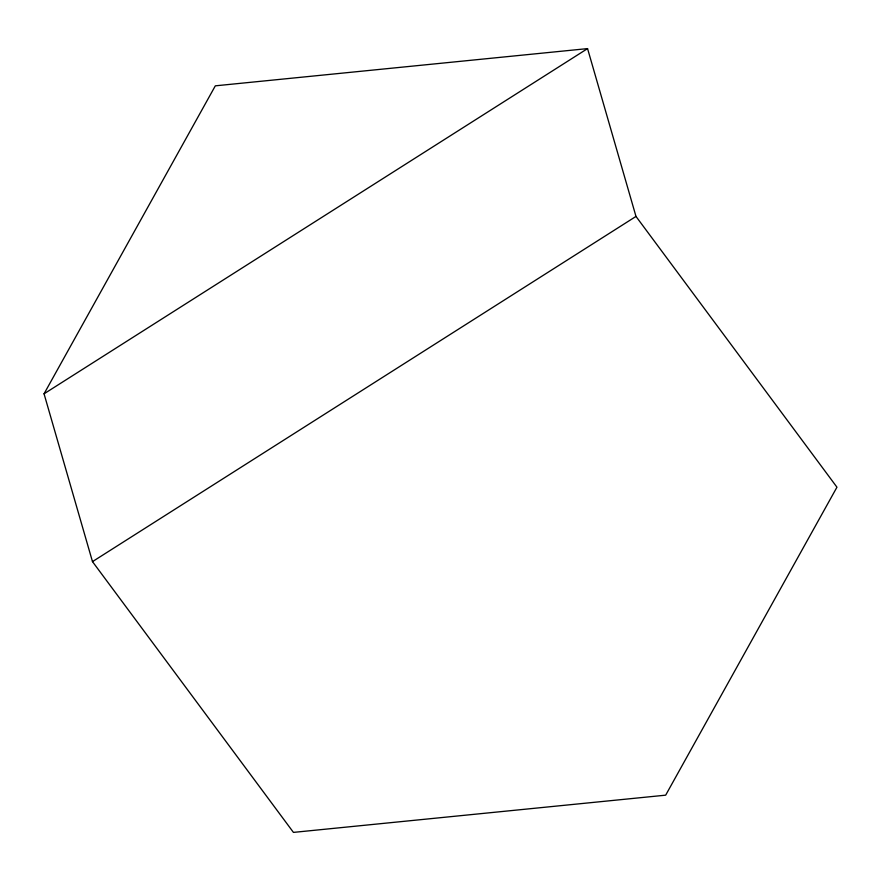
<?xml version="1.0" encoding="UTF-8"?>
<svg xmlns="http://www.w3.org/2000/svg" width="881" height="881" viewBox="0 0 881 881"><rect width="100%" height="100%" fill="white"/><g stroke="black" fill="none" stroke-linecap="round" stroke-linejoin="round"><path stroke-width="1.32" d="M44.05 393.807L215.327 85.831L587.561 48.609L635.994 216.429L836.95 487.193L665.673 795.169L293.439 832.391L92.483 561.626L44.05 393.807L587.561 48.609M92.483 561.626L635.994 216.429"/></g></svg>
